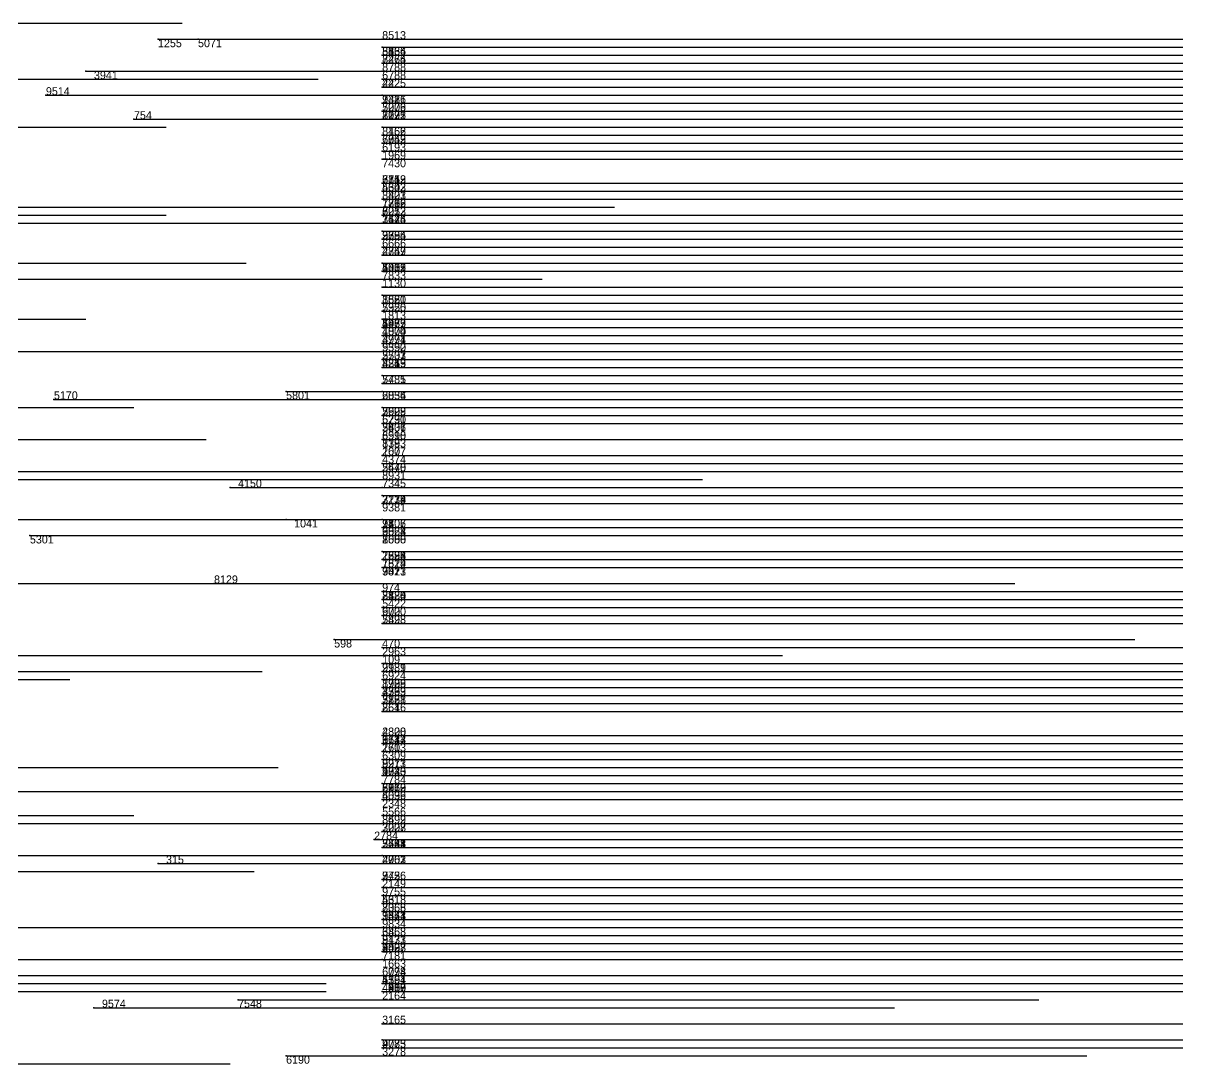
# Model space of a CAD drawing. Extents: x 0 to 1.1, y 0 to 1.
# Drawn here: x 0.9552 to 1.1, y 0.132 to 0.262 of the extents above; entities that cross this region are included whole.
import ezdxf

# ---------------------------------------------------------------- set-up
doc = ezdxf.new("R2010")
doc.units = 0
for name, color, linetype in [('Normals', 1, 'CONTINUOUS'), ('Source_points', 5, 'CONTINUOUS'), ('Text', 3, 'CONTINUOUS')]:
    doc.layers.add(name, color=color, linetype=linetype)

msp = doc.modelspace()

# ---------------------------------------------------------------- linework, layer by layer
at = {"layer": 'Normals', "color": 1}
for p, q in [((0.875, 0.262, 1), (0.975, 0.262, 1)), ((0.972, 0.26), (1.072, 0.26)), ((0.977, 0.26, 1), (1.077, 0.26, 1)), ((1, 0.26, 0.236), (1.1, 0.26, 0.236)), ((1, 0.259, 0.552), (1.1, 0.259, 0.552)), ((1, 0.259, 0.904), (1.1, 0.259, 0.904)), ((1, 0.258, 0.958), (1.1, 0.258, 0.958)), ((1, 0.258, 0.983), (1.1, 0.258, 0.983)), ((1, 0.258, 0.727), (1.1, 0.258, 0.727)), ((1, 0.257, 0.062), (1.1, 0.257, 0.062)), ((0.892, 0.255, 1), (0.992, 0.255, 1)), ((0.963, 0.256), (1.063, 0.256)), ((1, 0.256, 0.13), (1.1, 0.256, 0.13)), ((1, 0.255, 0.689), (1.1, 0.255, 0.689)), ((1, 0.255, 0.693), (1.1, 0.255, 0.693)), ((1, 0.254, 0.15), (1.1, 0.254, 0.15)), ((0.958, 0.253), (1.058, 0.253)), ((1, 0.253, 0.832), (1.1, 0.253, 0.832)), ((1, 0.253, 0.915), (1.1, 0.253, 0.915)), ((1, 0.252, 0.588), (1.1, 0.252, 0.588)), ((1, 0.251, 0.316), (1.1, 0.251, 0.316)), ((1, 0.251, 0.14), (1.1, 0.251, 0.14)), ((1, 0.251, 0.016), (1.1, 0.251, 0.016)), ((1, 0.251, 0.104), (1.1, 0.251, 0.104)), ((0.969, 0.25), (1.069, 0.25)), ((1, 0.25, 0.11), (1.1, 0.25, 0.11)), ((0.873, 0.249), (0.973, 0.249)), ((1, 0.249, 0.87), (1.1, 0.249, 0.87)), ((1, 0.249, 0.055), (1.1, 0.249, 0.055)), ((1, 0.248, 0.174), (1.1, 0.248, 0.174)), ((1, 0.247, 0.451), (1.1, 0.247, 0.451)), ((1, 0.247, 0.058), (1.1, 0.247, 0.058)), ((1, 0.247, 0.046), (1.1, 0.247, 0.046)), ((1, 0.246, 0.034), (1.1, 0.246, 0.034)), ((1, 0.245, 0.117), (1.1, 0.245, 0.117)), ((1, 0.242, 0.784), (1.1, 0.242, 0.784)), ((1, 0.242, 0.342), (1.1, 0.242, 0.342)), ((1, 0.242, 0.704), (1.1, 0.242, 0.704)), ((1, 0.242, 0.425), (1.1, 0.242, 0.425)), ((1, 0.241, 0.106), (1.1, 0.241, 0.106)), ((0.929, 0.239), (1.029, 0.239)), ((1, 0.24, 0.109), (1.1, 0.24, 0.109)), ((1, 0.24, 0.392), (1.1, 0.24, 0.392)), ((1, 0.24, 0.8), (1.1, 0.24, 0.8)), ((1, 0.24, 0.278), (1.1, 0.24, 0.278)), ((1, 0.24, 0.6), (1.1, 0.24, 0.6)), ((0.873, 0.238, 1), (0.973, 0.238, 1)), ((1, 0.238, 0.446), (1.1, 0.238, 0.446)), ((1, 0.238, 0.13), (1.1, 0.238, 0.13)), ((1, 0.238, 0.024), (1.1, 0.238, 0.024)), ((1, 0.238, 0.324), (1.1, 0.238, 0.324)), ((0.909, 0.237, 1), (1.009, 0.237, 1)), ((1, 0.237, 0.646), (1.1, 0.237, 0.646)), ((1, 0.237, 0.11), (1.1, 0.237, 0.11)), ((1, 0.236, 0.326), (1.1, 0.236, 0.326)), ((1, 0.235, 0.054), (1.1, 0.235, 0.054)), ((1, 0.235, 0.458), (1.1, 0.235, 0.458)), ((1, 0.234, 0.765), (1.1, 0.234, 0.765)), ((1, 0.234, 0.159), (1.1, 0.234, 0.159)), ((0.883, 0.232), (0.983, 0.232)), ((1, 0.233, 0.799), (1.1, 0.233, 0.799)), ((1, 0.232, 0.836), (1.1, 0.232, 0.836)), ((1, 0.232, 0.553), (1.1, 0.232, 0.553)), ((1, 0.232, 0.252), (1.1, 0.232, 0.252)), ((1, 0.232, 0.991), (1.1, 0.232, 0.991)), ((1, 0.231, 0.668), (1.1, 0.231, 0.668)), ((1, 0.231, 0.215), (1.1, 0.231, 0.215)), ((0.92, 0.23), (1.02, 0.23)), ((1, 0.229, 0.938), (1.1, 0.229, 0.938)), ((1, 0.228, 0.443), (1.1, 0.228, 0.443)), ((1, 0.228, 0.65), (1.1, 0.228, 0.65)), ((1, 0.227, 0.493), (1.1, 0.227, 0.493)), ((1, 0.227, 0.69), (1.1, 0.227, 0.69)), ((1, 0.226, 0.937), (1.1, 0.226, 0.937)), ((0.863, 0.225), (0.963, 0.225)), ((1, 0.225, 0.289), (1.1, 0.225, 0.289)), ((1, 0.225, 0.132), (1.1, 0.225, 0.132)), ((1, 0.225, 0.772), (1.1, 0.225, 0.772)), ((1, 0.224, 0.392), (1.1, 0.224, 0.392)), ((1, 0.224, 0.349), (1.1, 0.224, 0.349)), ((1, 0.224, 0.147), (1.1, 0.224, 0.147)), ((1, 0.224, 0.171), (1.1, 0.224, 0.171)), ((1, 0.223, 0.198), (1.1, 0.223, 0.198)), ((1, 0.222, 0.945), (1.1, 0.222, 0.945)), ((1, 0.222, 0.395), (1.1, 0.222, 0.395)), ((0.92, 0.221), (1.02, 0.221)), ((0.932, 0.221), (1.032, 0.221)), ((1, 0.221, 0.775), (1.1, 0.221, 0.775)), ((1, 0.22, 0.268), (1.1, 0.22, 0.268)), ((1, 0.22, 0.489), (1.1, 0.22, 0.489)), ((1, 0.22, 0.913), (1.1, 0.22, 0.913)), ((1, 0.22, 0.063), (1.1, 0.22, 0.063)), ((1, 0.219, 0.047), (1.1, 0.219, 0.047)), ((1, 0.219, 0.495), (1.1, 0.219, 0.495)), ((1, 0.218, 0.411), (1.1, 0.218, 0.411)), ((0.988, 0.216, 1), (1.088, 0.216, 1)), ((1, 0.217, 0.353), (1.1, 0.217, 0.353)), ((1, 0.216, 0.839), (1.1, 0.216, 0.839)), ((0.959, 0.215), (1.059, 0.215)), ((1, 0.215, 0.376), (1.1, 0.215, 0.376)), ((0.869, 0.214, 1), (0.969, 0.214, 1)), ((1, 0.214, 0.848), (1.1, 0.214, 0.848)), ((1, 0.214, 0.77), (1.1, 0.214, 0.77)), ((1, 0.213, 0.5), (1.1, 0.213, 0.5)), ((1, 0.212, 0.894), (1.1, 0.212, 0.894)), ((1, 0.212, 0.585), (1.1, 0.212, 0.585)), ((1, 0.212, 0.438), (1.1, 0.212, 0.438)), ((1, 0.212, 0.779), (1.1, 0.212, 0.779)), ((1, 0.212, 0.216), (1.1, 0.212, 0.216)), ((0.878, 0.21, 1), (0.978, 0.21, 1)), ((1, 0.21, 0.336), (1.1, 0.21, 0.336)), ((1, 0.21, 0.414), (1.1, 0.21, 0.414)), ((1, 0.21, 0.916), (1.1, 0.21, 0.916)), ((1, 0.21, 0.894), (1.1, 0.21, 0.894)), ((1, 0.208, 0.98), (1.1, 0.208, 0.98)), ((1, 0.208, 0.3), (1.1, 0.208, 0.3)), ((1, 0.208, 0.272), (1.1, 0.208, 0.272)), ((0.938, 0.206), (1.038, 0.206)), ((1, 0.207, 0.598), (1.1, 0.207, 0.598)), ((1, 0.206, 0.429), (1.1, 0.206, 0.429)), ((1, 0.206, 0.597), (1.1, 0.206, 0.597)), ((0.94, 0.205, 1), (1.04, 0.205, 1)), ((0.981, 0.204, 1), (1.081, 0.204, 1)), ((1, 0.204, 0.358), (1.1, 0.204, 0.358)), ((1, 0.203, 0.291), (1.1, 0.203, 0.291)), ((1, 0.203, 0.145), (1.1, 0.203, 0.145)), ((1, 0.202, 0.99), (1.1, 0.202, 0.99)), ((1, 0.202, 0.444), (1.1, 0.202, 0.444)), ((0.922, 0.2), (1.022, 0.2)), ((0.988, 0.2, 1), (1.088, 0.2, 1)), ((1, 0.2, 0.249), (1.1, 0.2, 0.249)), ((1, 0.2, 0.642), (1.1, 0.2, 0.642)), ((1, 0.199, 0.085), (1.1, 0.199, 0.085)), ((1, 0.199, 0.832), (1.1, 0.199, 0.832)), ((1, 0.199, 0.085), (1.1, 0.199, 0.085)), ((1, 0.199, 0.945), (1.1, 0.199, 0.945)), ((0.956, 0.198), (1.056, 0.198)), ((1, 0.198, 0.414), (1.1, 0.198, 0.414)), ((1, 0.198, 0.117), (1.1, 0.198, 0.117)), ((1, 0.198, 0.819), (1.1, 0.198, 0.819)), ((1, 0.198, 0.397), (1.1, 0.198, 0.397)), ((1, 0.196, 0.407), (1.1, 0.196, 0.407)), ((1, 0.196, 0.905), (1.1, 0.196, 0.905)), ((1, 0.196, 0.147), (1.1, 0.196, 0.147)), ((1, 0.195, 0.54), (1.1, 0.195, 0.54)), ((1, 0.195, 0.913), (1.1, 0.195, 0.913)), ((1, 0.194, 0.735), (1.1, 0.194, 0.735)), ((1, 0.194, 0.161), (1.1, 0.194, 0.161)), ((1, 0.194, 0.292), (1.1, 0.194, 0.292)), ((1, 0.194, 0.385), (1.1, 0.194, 0.385)), ((0.921, 0.192, 1), (1.021, 0.192, 1)), ((0.946, 0.192, 1), (1.046, 0.192, 1)), ((0.979, 0.192, 1), (1.079, 0.192, 1)), ((1, 0.191, 0.309), (1.1, 0.191, 0.309)), ((1, 0.191, 0.663), (1.1, 0.191, 0.663)), ((1, 0.191, 0.044), (1.1, 0.191, 0.044)), ((1, 0.19, 0.911), (1.1, 0.19, 0.911)), ((1, 0.189, 0.731), (1.1, 0.189, 0.731)), ((1, 0.189, 0.706), (1.1, 0.189, 0.706)), ((1, 0.188, 0.462), (1.1, 0.188, 0.462)), ((1, 0.188, 0.907), (1.1, 0.188, 0.907)), ((1, 0.187, 0.64), (1.1, 0.187, 0.64)), ((0.994, 0.185, 1), (1.094, 0.185, 1)), ((1, 0.184, 0.482), (1.1, 0.184, 0.482)), ((1, 0.184, 0.812), (1.1, 0.184, 0.812)), ((0.95, 0.183), (1.05, 0.183)), ((1, 0.182, 0.619), (1.1, 0.182, 0.619)), ((1, 0.182, 0.121), (1.1, 0.182, 0.121)), ((1, 0.182, 0.161), (1.1, 0.182, 0.161)), ((0.861, 0.18), (0.961, 0.18)), ((0.877, 0.181, 1), (0.977, 0.181, 1)), ((0.885, 0.181), (0.985, 0.181)), ((1, 0.181, 0.575), (1.1, 0.181, 0.575)), ((1, 0.18, 0.273), (1.1, 0.18, 0.273)), ((1, 0.18, 0.915), (1.1, 0.18, 0.915)), ((1, 0.18, 0.659), (1.1, 0.18, 0.659)), ((1, 0.179, 0.859), (1.1, 0.179, 0.859)), ((1, 0.179, 0.285), (1.1, 0.179, 0.285)), ((1, 0.178, 0.377), (1.1, 0.178, 0.377)), ((1, 0.178, 0.893), (1.1, 0.178, 0.893)), ((1, 0.177, 0.549), (1.1, 0.177, 0.549)), ((1, 0.177, 0.246), (1.1, 0.177, 0.246)), ((1, 0.177, 0.362), (1.1, 0.177, 0.362)), ((1, 0.176, 0.779), (1.1, 0.176, 0.779)), ((1, 0.173, 0.699), (1.1, 0.173, 0.699)), ((1, 0.173, 0.58), (1.1, 0.173, 0.58)), ((1, 0.173, 0.282), (1.1, 0.173, 0.282)), ((1, 0.173, 0.13), (1.1, 0.173, 0.13)), ((1, 0.173, 0.362), (1.1, 0.173, 0.362)), ((1, 0.172, 0.779), (1.1, 0.172, 0.779)), ((1, 0.171, 0.431), (1.1, 0.171, 0.431)), ((1, 0.171, 0.705), (1.1, 0.171, 0.705)), ((1, 0.171, 0.819), (1.1, 0.171, 0.819)), ((1, 0.17, 0.866), (1.1, 0.17, 0.866)), ((1, 0.17, 0.319), (1.1, 0.17, 0.319)), ((0.887, 0.169, 1), (0.987, 0.169, 1)), ((1, 0.169, 0.465), (1.1, 0.169, 0.465)), ((1, 0.168, 0.976), (1.1, 0.168, 0.976)), ((1, 0.168, 0.814), (1.1, 0.168, 0.814)), ((1, 0.167, 0.299), (1.1, 0.167, 0.299)), ((1, 0.167, 0.716), (1.1, 0.167, 0.716)), ((1, 0.167, 0.52), (1.1, 0.167, 0.52)), ((0.92, 0.166), (1.02, 0.166)), ((1, 0.166, 0.535), (1.1, 0.166, 0.535)), ((1, 0.166, 0.705), (1.1, 0.166, 0.705)), ((1, 0.166, 0.376), (1.1, 0.166, 0.376)), ((1, 0.166, 0.556), (1.1, 0.166, 0.556)), ((1, 0.166, 0.446), (1.1, 0.166, 0.446)), ((1, 0.165, 0.156), (1.1, 0.165, 0.156)), ((0.869, 0.163, 1), (0.969, 0.163, 1)), ((1, 0.163, 0.197), (1.1, 0.163, 0.197)), ((0.905, 0.162), (1.005, 0.162)), ((1, 0.162, 0.947), (1.1, 0.162, 0.947)), ((1, 0.162, 0.297), (1.1, 0.162, 0.297)), ((1, 0.162, 0.542), (1.1, 0.162, 0.542)), ((1, 0.161, 0.823), (1.1, 0.161, 0.823)), ((0.999, 0.16), (1.099, 0.16)), ((1, 0.16, 0.126), (1.1, 0.16, 0.126)), ((0.945, 0.158, 1), (1.045, 0.158, 1)), ((1, 0.159, 0.509), (1.1, 0.159, 0.509)), ((1, 0.159, 0.362), (1.1, 0.159, 0.362)), ((1, 0.159, 0.004), (1.1, 0.159, 0.004)), ((1, 0.158, 0.549), (1.1, 0.158, 0.549)), ((1, 0.158, 0.647), (1.1, 0.158, 0.647)), ((0.972, 0.157), (1.072, 0.157)), ((1, 0.157, 0.278), (1.1, 0.157, 0.278)), ((0.884, 0.156, 1), (0.984, 0.156, 1)), ((1, 0.155, 0.634), (1.1, 0.155, 0.634)), ((1, 0.155, 0.814), (1.1, 0.155, 0.814)), ((1, 0.155, 0.625), (1.1, 0.155, 0.625)), ((1, 0.154, 0.857), (1.1, 0.154, 0.857)), ((1, 0.153, 0.845), (1.1, 0.153, 0.845)), ((1, 0.153, 0.279), (1.1, 0.153, 0.279)), ((1, 0.152, 0.86), (1.1, 0.152, 0.86)), ((1, 0.151, 0.675), (1.1, 0.151, 0.675)), ((1, 0.151, 0.379), (1.1, 0.151, 0.379)), ((1, 0.15, 0.273), (1.1, 0.15, 0.273)), ((1, 0.15, 0.984), (1.1, 0.15, 0.984)), ((1, 0.15, 0.49), (1.1, 0.15, 0.49)), ((0.951, 0.149, 1), (1.051, 0.149, 1)), ((1, 0.149, 0.07), (1.1, 0.149, 0.07)), ((1, 0.148, 0.469), (1.1, 0.148, 0.469)), ((1, 0.148, 0.351), (1.1, 0.148, 0.351)), ((1, 0.147, 0.664), (1.1, 0.147, 0.664)), ((1, 0.147, 0.788), (1.1, 0.147, 0.788)), ((1, 0.147, 0.439), (1.1, 0.147, 0.439)), ((0.861, 0.145, 1), (0.961, 0.145, 1)), ((0.904, 0.145, 1), (1.004, 0.145, 1)), ((1, 0.146, 0.95), (1.1, 0.146, 0.95)), ((1, 0.146, 0.925), (1.1, 0.146, 0.925)), ((1, 0.146, 0.539), (1.1, 0.146, 0.539)), ((1, 0.145, 0.517), (1.1, 0.145, 0.517)), ((1, 0.145, 0.654), (1.1, 0.145, 0.654)), ((0.893, 0.142), (0.993, 0.142)), ((0.918, 0.143, 1), (1.018, 0.143, 1)), ((1, 0.143, 0.562), (1.1, 0.143, 0.562)), ((1, 0.143, 0.978), (1.1, 0.143, 0.978)), ((1, 0.143, 0.44), (1.1, 0.143, 0.44)), ((1, 0.142, 0.235), (1.1, 0.142, 0.235)), ((1, 0.142, 0.894), (1.1, 0.142, 0.894)), ((1, 0.142, 0.291), (1.1, 0.142, 0.291)), ((1, 0.142, 0.282), (1.1, 0.142, 0.282)), ((1, 0.142, 0.121), (1.1, 0.142, 0.121)), ((0.893, 0.141, 1), (0.993, 0.141, 1)), ((1, 0.141, 0.801), (1.1, 0.141, 0.801)), ((1, 0.141, 0.347), (1.1, 0.141, 0.347)), ((1, 0.141, 0.648), (1.1, 0.141, 0.648)), ((0.982, 0.14), (1.082, 0.14)), ((0.964, 0.139, 1), (1.064, 0.139, 1)), ((1, 0.137, 0.489), (1.1, 0.137, 0.489)), ((1, 0.135, 0.761), (1.1, 0.135, 0.761)), ((1, 0.134, 0.372), (1.1, 0.134, 0.372)), ((1, 0.134, 0.267), (1.1, 0.134, 0.267)), ((0.881, 0.132, 1), (0.981, 0.132, 1)), ((0.988, 0.133), (1.088, 0.133))]:
    msp.add_line(p, q, dxfattribs=at)
at = {"layer": 'Source_points', "color": 5}
for p in [(0.972, 0.26), (0.977, 0.26, 1), (1, 0.26, 0.236), (1, 0.259, 0.552), (1, 0.259, 0.904), (1, 0.258, 0.958), (1, 0.258, 0.983), (1, 0.258, 0.727), (1, 0.257, 0.062), (0.963, 0.256), (1, 0.256, 0.13), (1, 0.255, 0.689), (1, 0.255, 0.693), (1, 0.254, 0.15), (0.958, 0.253), (1, 0.253, 0.832), (1, 0.253, 0.915), (1, 0.252, 0.588), (1, 0.251, 0.316), (1, 0.251, 0.14), (1, 0.251, 0.016), (1, 0.251, 0.104), (0.969, 0.25), (1, 0.25, 0.11), (1, 0.249, 0.87), (1, 0.249, 0.055), (1, 0.248, 0.174), (1, 0.247, 0.451), (1, 0.247, 0.058), (1, 0.247, 0.046), (1, 0.246, 0.034), (1, 0.245, 0.117), (1, 0.242, 0.784), (1, 0.242, 0.342), (1, 0.242, 0.704), (1, 0.242, 0.425), (1, 0.241, 0.106), (1, 0.24, 0.109), (1, 0.24, 0.392), (1, 0.24, 0.8), (1, 0.24, 0.278), (1, 0.24, 0.6), (1, 0.238, 0.446), (1, 0.238, 0.13), (1, 0.238, 0.024), (1, 0.238, 0.324), (1, 0.237, 0.646), (1, 0.237, 0.11), (1, 0.236, 0.326), (1, 0.235, 0.054), (1, 0.235, 0.458), (1, 0.234, 0.765), (1, 0.234, 0.159), (1, 0.233, 0.799), (1, 0.232, 0.836), (1, 0.232, 0.553), (1, 0.232, 0.252), (1, 0.232, 0.991), (1, 0.231, 0.668), (1, 0.231, 0.215), (1, 0.229, 0.938), (1, 0.228, 0.443), (1, 0.228, 0.65), (1, 0.227, 0.493), (1, 0.227, 0.69), (1, 0.226, 0.937), (1, 0.225, 0.289), (1, 0.225, 0.132), (1, 0.225, 0.772), (1, 0.224, 0.392), (1, 0.224, 0.349), (1, 0.224, 0.147), (1, 0.224, 0.171), (1, 0.223, 0.198), (1, 0.222, 0.945), (1, 0.222, 0.395), (1, 0.221, 0.775), (1, 0.22, 0.268), (1, 0.22, 0.489), (1, 0.22, 0.913), (1, 0.22, 0.063), (1, 0.219, 0.047), (1, 0.219, 0.495), (1, 0.218, 0.411), (0.988, 0.216, 1), (1, 0.217, 0.353), (1, 0.216, 0.839), (0.959, 0.215), (1, 0.215, 0.376), (1, 0.214, 0.848), (1, 0.214, 0.77), (1, 0.213, 0.5), (1, 0.212, 0.894), (1, 0.212, 0.585), (1, 0.212, 0.438), (1, 0.212, 0.779), (1, 0.212, 0.216), (1, 0.21, 0.336), (1, 0.21, 0.414), (1, 0.21, 0.916), (1, 0.21, 0.894), (1, 0.208, 0.98), (1, 0.208, 0.3), (1, 0.208, 0.272), (1, 0.207, 0.598), (1, 0.206, 0.429), (1, 0.206, 0.597), (0.981, 0.204, 1), (1, 0.204, 0.358), (1, 0.203, 0.291), (1, 0.203, 0.145), (1, 0.202, 0.99), (1, 0.202, 0.444), (0.988, 0.2, 1), (1, 0.2, 0.249), (1, 0.2, 0.642), (1, 0.199, 0.085), (1, 0.199, 0.832), (1, 0.199, 0.085), (1, 0.199, 0.945), (0.956, 0.198), (1, 0.198, 0.414), (1, 0.198, 0.117), (1, 0.198, 0.819), (1, 0.198, 0.397), (1, 0.196, 0.407), (1, 0.196, 0.905), (1, 0.196, 0.147), (1, 0.195, 0.54), (1, 0.195, 0.913), (1, 0.194, 0.735), (1, 0.194, 0.161), (1, 0.194, 0.292), (1, 0.194, 0.385), (0.979, 0.192, 1), (1, 0.191, 0.309), (1, 0.191, 0.663), (1, 0.191, 0.044), (1, 0.19, 0.911), (1, 0.189, 0.731), (1, 0.189, 0.706), (1, 0.188, 0.462), (1, 0.188, 0.907), (1, 0.187, 0.64), (0.994, 0.185, 1), (1, 0.184, 0.482), (1, 0.184, 0.812), (1, 0.182, 0.619), (1, 0.182, 0.121), (1, 0.182, 0.161), (1, 0.181, 0.575), (1, 0.18, 0.273), (1, 0.18, 0.915), (1, 0.18, 0.659), (1, 0.179, 0.859), (1, 0.179, 0.285), (1, 0.178, 0.377), (1, 0.178, 0.893), (1, 0.177, 0.549), (1, 0.177, 0.246), (1, 0.177, 0.362), (1, 0.176, 0.779), (1, 0.173, 0.699), (1, 0.173, 0.58), (1, 0.173, 0.282), (1, 0.173, 0.13), (1, 0.173, 0.362), (1, 0.172, 0.779), (1, 0.171, 0.431), (1, 0.171, 0.705), (1, 0.171, 0.819), (1, 0.17, 0.866), (1, 0.17, 0.319), (1, 0.169, 0.465), (1, 0.168, 0.976), (1, 0.168, 0.814), (1, 0.167, 0.299), (1, 0.167, 0.716), (1, 0.167, 0.52), (1, 0.166, 0.535), (1, 0.166, 0.705), (1, 0.166, 0.376), (1, 0.166, 0.556), (1, 0.166, 0.446), (1, 0.165, 0.156), (1, 0.163, 0.197), (1, 0.162, 0.947), (1, 0.162, 0.297), (1, 0.162, 0.542), (1, 0.161, 0.823), (0.999, 0.16), (1, 0.16, 0.126), (1, 0.159, 0.509), (1, 0.159, 0.362), (1, 0.159, 0.004), (1, 0.158, 0.549), (1, 0.158, 0.647), (0.972, 0.157), (1, 0.157, 0.278), (1, 0.155, 0.634), (1, 0.155, 0.814), (1, 0.155, 0.625), (1, 0.154, 0.857), (1, 0.153, 0.845), (1, 0.153, 0.279), (1, 0.152, 0.86), (1, 0.151, 0.675), (1, 0.151, 0.379), (1, 0.15, 0.273), (1, 0.15, 0.984), (1, 0.15, 0.49), (1, 0.149, 0.07), (1, 0.148, 0.469), (1, 0.148, 0.351), (1, 0.147, 0.664), (1, 0.147, 0.788), (1, 0.147, 0.439), (1, 0.146, 0.95), (1, 0.146, 0.925), (1, 0.146, 0.539), (1, 0.145, 0.517), (1, 0.145, 0.654), (1, 0.143, 0.562), (1, 0.143, 0.978), (1, 0.143, 0.44), (1, 0.142, 0.235), (1, 0.142, 0.894), (1, 0.142, 0.291), (1, 0.142, 0.282), (1, 0.142, 0.121), (1, 0.141, 0.801), (1, 0.141, 0.347), (1, 0.141, 0.648), (0.982, 0.14), (0.964, 0.139, 1), (1, 0.137, 0.489), (1, 0.135, 0.761), (1, 0.134, 0.372), (1, 0.134, 0.267), (0.988, 0.133)]:
    msp.add_point(p, dxfattribs=at)

# ---------------------------------------------------------------- texts
at = {"layer": 'Text', "color": 3}
for s, p in [('8513', (1, 0.26, 0.236)), ('1255', (0.972, 0.259)), ('5071', (0.977, 0.259, 1)), ('3534', (1, 0.258, 0.958)), ('5836', (1, 0.258, 0.904)), ('846', (1, 0.258, 0.552)), ('8136', (1, 0.258, 0.727)), ('8475', (1, 0.257, 0.062)), ('7264', (1, 0.257, 0.983)), ('8788', (1, 0.256, 0.13)), ('3941', (0.964, 0.255)), ('44', (1, 0.254, 0.689)), ('6788', (1, 0.255, 0.693)), ('2225', (1, 0.254, 0.15)), ('9514', (0.958, 0.253)), ('9311', (1, 0.252, 0.588)), ('7426', (1, 0.252, 0.915)), ('1486', (1, 0.252, 0.832)), ('754', (0.969, 0.25)), ('5209', (1, 0.251, 0.14)), ('8091', (1, 0.25, 0.104)), ('7076', (1, 0.251, 0.016)), ('2125', (1, 0.25, 0.11)), ('1272', (1, 0.25, 0.316)), ('8162', (1, 0.248, 0.87)), ('8456', (1, 0.248, 0.055)), ('6749', (1, 0.247, 0.058)), ('6853', (1, 0.247, 0.046)), ('7042', (1, 0.247, 0.174)), ('6193', (1, 0.246, 0.451)), ('7430', (1, 0.244, 0.117)), ('1969', (1, 0.245, 0.034)), ('4302', (1, 0.241, 0.106)), ('3852', (1, 0.242, 0.784)), ('5643', (1, 0.241, 0.342)), ('6719', (1, 0.242, 0.704)), ('7143', (1, 0.242, 0.425)), ('3821', (1, 0.24, 0.392)), ('8403', (1, 0.24, 0.6)), ('8072', (1, 0.238, 0.324)), ('7799', (1, 0.239, 0.8)), ('7862', (1, 0.239, 0.278)), ('621', (1, 0.238, 0.446)), ('7053', (1, 0.238, 0.13)), ('1216', (1, 0.239, 0.109)), ('3444', (1, 0.237, 0.11)), ('7676', (1, 0.237, 0.024)), ('1125', (1, 0.237, 0.646)), ('3395', (1, 0.235, 0.458)), ('975', (1, 0.235, 0.326)), ('2684', (1, 0.235, 0.054)), ('6666', (1, 0.234, 0.159)), ('4749', (1, 0.233, 0.799)), ('2857', (1, 0.233, 0.765)), ('4419', (1, 0.231, 0.553)), ('5052', (1, 0.231, 0.252)), ('733', (1, 0.231, 0.668)), ('7461', (1, 0.231, 0.991)), ('1405', (1, 0.231, 0.836)), ('7833', (1, 0.23, 0.215)), ('1130', (1, 0.229, 0.938)), ('3621', (1, 0.227, 0.493)), ('8581', (1, 0.227, 0.65)), ('1850', (1, 0.227, 0.443)), ('5355', (1, 0.226, 0.937)), ('7920', (1, 0.226, 0.69)), ('1813', (1, 0.225, 0.132)), ('4437', (1, 0.224, 0.147)), ('5565', (1, 0.224, 0.772)), ('7989', (1, 0.224, 0.171)), ('1075', (1, 0.224, 0.289)), ('4004', (1, 0.223, 0.349)), ('1870', (1, 0.223, 0.392)), ('4771', (1, 0.222, 0.198)), ('3994', (1, 0.222, 0.945)), ('5350', (1, 0.221, 0.775)), ('9592', (1, 0.221, 0.395)), ('3503', (1, 0.22, 0.489)), ('5737', (1, 0.22, 0.913)), ('2701', (1, 0.22, 0.268)), ('4853', (1, 0.219, 0.495)), ('3219', (1, 0.219, 0.047)), ('8245', (1, 0.219, 0.063)), ('5785', (1, 0.217, 0.353)), ('7481', (1, 0.217, 0.411)), ('5170', (0.959, 0.215)), ('5801', (0.988, 0.215, 1)), ('2836', (1, 0.215, 0.376)), ('6054', (1, 0.215, 0.839)), ('5529', (1, 0.213, 0.77)), ('5230', (1, 0.212, 0.438)), ('2609', (1, 0.213, 0.848)), ('7998', (1, 0.213, 0.5)), ('6791', (1, 0.212, 0.216)), ('3801', (1, 0.211, 0.585)), ('5407', (1, 0.211, 0.779)), ('2636', (1, 0.211, 0.894)), ('8510', (1, 0.21, 0.894)), ('6998', (1, 0.21, 0.916)), ('819', (1, 0.209, 0.336)), ('2007', (1, 0.208, 0.3)), ('1383', (1, 0.209, 0.414)), ('1677', (1, 0.208, 0.98)), ('4374', (1, 0.207, 0.272)), ('5478', (1, 0.206, 0.598)), ('8931', (1, 0.205, 0.597)), ('2640', (1, 0.206, 0.429)), ('4150', (0.982, 0.204, 1)), ('7345', (1, 0.204, 0.358)), ('3235', (1, 0.202, 0.99)), ('2174', (1, 0.202, 0.291)), ('7119', (1, 0.202, 0.145)), ('9381', (1, 0.201, 0.444)), ('1041', (0.989, 0.199, 1)), ('9107', (1, 0.199, 0.249)), ('9705', (1, 0.199, 0.642)), ('7406', (1, 0.199, 0.085)), ('1806', (1, 0.199, 0.085)), ('3068', (1, 0.198, 0.832)), ('9522', (1, 0.198, 0.945)), ('6864', (1, 0.198, 0.819)), ('5301', (0.956, 0.197)), ('8500', (1, 0.197, 0.397)), ('2088', (1, 0.197, 0.117)), ('1660', (1, 0.197, 0.414)), ('2638', (1, 0.195, 0.905)), ('2894', (1, 0.195, 0.147)), ('1226', (1, 0.195, 0.407)), ('1382', (1, 0.195, 0.54)), ('7524', (1, 0.194, 0.913)), ('1819', (1, 0.194, 0.735)), ('8129', (0.979, 0.192, 1)), ('3423', (1, 0.193, 0.161)), ('9071', (1, 0.193, 0.385)), ('7313', (1, 0.193, 0.292)), ('974', (1, 0.191, 0.309)), ('3820', (1, 0.19, 0.663)), ('5422', (1, 0.189, 0.706)), ('8184', (1, 0.19, 0.044)), ('2428', (1, 0.19, 0.911)), ('970', (1, 0.188, 0.731)), ('6020', (1, 0.188, 0.907)), ('5428', (1, 0.187, 0.462)), ('7893', (1, 0.187, 0.64)), ('598', (0.994, 0.184, 1)), ('470', (1, 0.184, 0.482)), ('2963', (1, 0.183, 0.812)), ('109', (1, 0.182, 0.619)), ('9989', (1, 0.181, 0.161)), ('2131', (1, 0.181, 0.121)), ('8725', (1, 0.179, 0.915)), ('8908', (1, 0.179, 0.659)), ('6924', (1, 0.18, 0.575)), ('1989', (1, 0.179, 0.273)), ('4569', (1, 0.178, 0.893)), ('333', (1, 0.178, 0.859)), ('7793', (1, 0.178, 0.285)), ('582', (1, 0.177, 0.377)), ('3181', (1, 0.177, 0.549)), ('8616', (1, 0.176, 0.362)), ('7258', (1, 0.177, 0.246)), ('2546', (1, 0.176, 0.779)), ('4800', (1, 0.173, 0.13)), ('2328', (1, 0.173, 0.58)), ('3623', (1, 0.172, 0.282)), ('9734', (1, 0.172, 0.779)), ('6613', (1, 0.172, 0.362)), ('1147', (1, 0.172, 0.699)), ('261', (1, 0.171, 0.431)), ('6309', (1, 0.17, 0.819)), ('1703', (1, 0.171, 0.705)), ('8971', (1, 0.169, 0.866)), ('9213', (1, 0.169, 0.319)), ('4823', (1, 0.168, 0.976)), ('9045', (1, 0.168, 0.814)), ('7784', (1, 0.167, 0.52)), ('1730', (1, 0.168, 0.465)), ('3263', (1, 0.166, 0.705)), ('5079', (1, 0.166, 0.556)), ('81', (1, 0.166, 0.535)), ('2952', (1, 0.166, 0.299)), ('6810', (1, 0.166, 0.716)), ('4039', (1, 0.165, 0.376)), ('6596', (1, 0.165, 0.446)), ('5566', (1, 0.163, 0.197)), ('2348', (1, 0.164, 0.156)), ('3499', (1, 0.162, 0.297)), ('8692', (1, 0.162, 0.542)), ('2784', (0.999, 0.16)), ('3007', (1, 0.161, 0.947)), ('7228', (1, 0.161, 0.823)), ('3458', (1, 0.159, 0.509)), ('5481', (1, 0.159, 0.362)), ('5522', (1, 0.159, 0.126)), ('7744', (1, 0.159, 0.004)), ('315', (0.973, 0.157)), ('4062', (1, 0.157, 0.647)), ('4701', (1, 0.157, 0.278)), ('2903', (1, 0.157, 0.549)), ('3426', (1, 0.155, 0.814)), ('945', (1, 0.155, 0.634)), ('7736', (1, 0.155, 0.625)), ('2149', (1, 0.154, 0.857)), ('9755', (1, 0.153, 0.279)), ('4618', (1, 0.152, 0.845)), ('5318', (1, 0.152, 0.86)), ('3654', (1, 0.15, 0.984)), ('8068', (1, 0.151, 0.379)), ('9471', (1, 0.15, 0.49)), ('7355', (1, 0.151, 0.675)), ('1343', (1, 0.15, 0.273)), ('9834', (1, 0.149, 0.07)), ('3853', (1, 0.148, 0.469)), ('8173', (1, 0.147, 0.788)), ('9431', (1, 0.147, 0.439)), ('6468', (1, 0.148, 0.351)), ('4427', (1, 0.146, 0.925)), ('309', (1, 0.146, 0.95)), ('9638', (1, 0.146, 0.539)), ('7607', (1, 0.146, 0.664)), ('7181', (1, 0.145, 0.654)), ('1663', (1, 0.144, 0.517)), ('6098', (1, 0.143, 0.978)), ('6774', (1, 0.143, 0.44)), ('4364', (1, 0.142, 0.282)), ('4017', (1, 0.141, 0.894)), ('4308', (1, 0.141, 0.291)), ('4480', (1, 0.141, 0.347)), ('4668', (1, 0.141, 0.121)), ('4969', (1, 0.141, 0.648)), ('519', (1, 0.142, 0.235)), ('1551', (1, 0.142, 0.562)), ('2164', (1, 0.14, 0.801)), ('9574', (0.965, 0.139, 1)), ('7548', (0.982, 0.139)), ('3165', (1, 0.137, 0.489)), ('4075', (1, 0.134, 0.761)), ('9783', (1, 0.134, 0.267)), ('3278', (1, 0.133, 0.372)), ('6190', (0.988, 0.132))]:
    msp.add_text(s, height=0.001, dxfattribs=at).set_placement(p)

doc.saveas('drawing.dxf')
